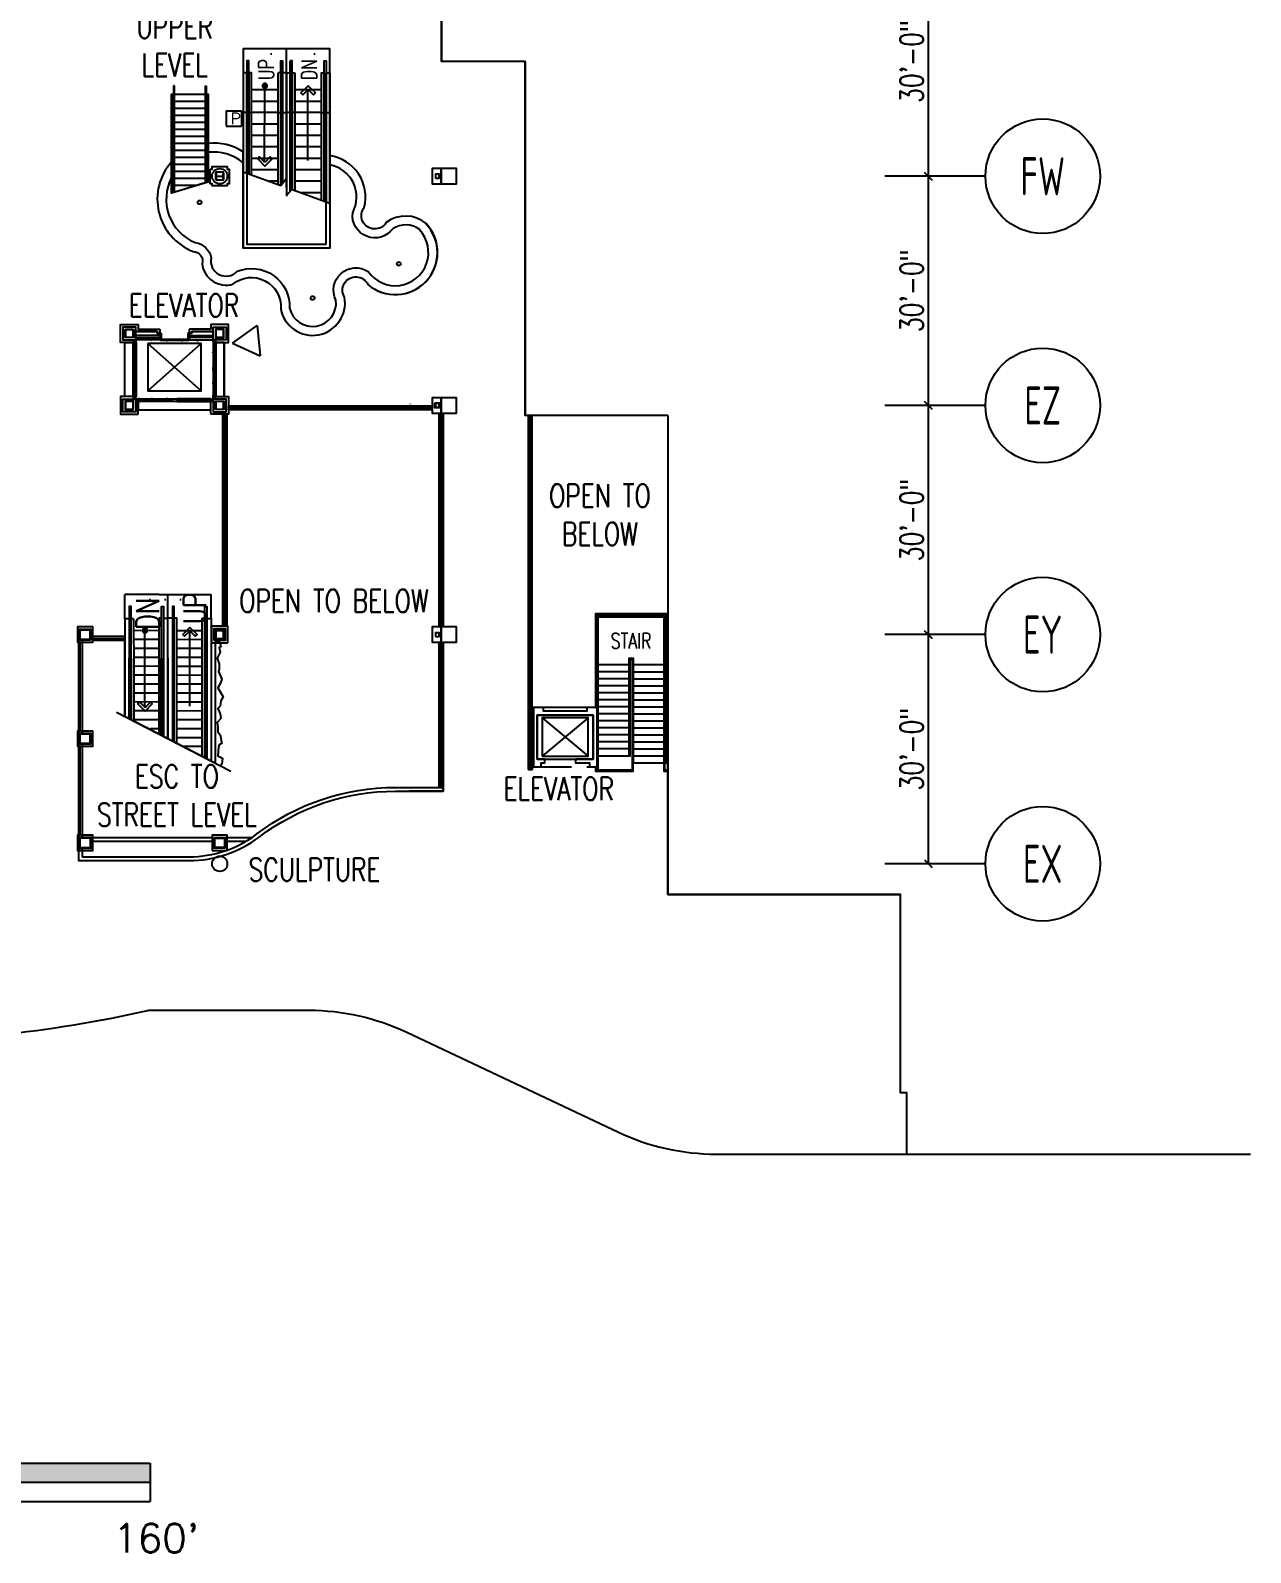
# Model space of a CAD drawing. Extents: x -13345 to 10098, y -1643 to 9113.
# Drawn here: x 8181 to 10098, y -1075 to 1316 of the extents above; entities that cross this region are included whole.
import ezdxf
from ezdxf.enums import TextEntityAlignment as Align

# ---------------------------------------------------------------- set-up
doc = ezdxf.new("R2010")
doc.units = 0
doc.header["$LTSCALE"] = 192
doc.header["$MEASUREMENT"] = 0
doc.linetypes.add('DOT2', pattern=[0.125, 0, -0.125])
doc.linetypes.add('HIDDEN', pattern=[0.375, 0.25, -0.125])
doc.layers.get('0').update_dxf_attribs({"linetype": 'CONTINUOUS'})
doc.layers.get('DEFPOINTS').update_dxf_attribs({"linetype": 'CONTINUOUS'})
for name, color, linetype in [('ARCH-FEATURES', 2, 'CONTINUOUS'), ('ARCH-OPENINGS-BELOW', 1, 'CONTINUOUS'), ('ARCH-SITE-MISC', 8, 'CONTINUOUS'), ('ARCH-WALLS-EXTERIOR', 5, 'CONTINUOUS'), ('DIMENSIONS-STRUCTURAL-GRID', 9, 'CONTINUOUS'), ('STRUCTURAL-COLUMNS', 3, 'CONTINUOUS'), ('STRUCTURAL-GRID-TAGS', 8, 'CONTINUOUS'), ('TEXT-GENERAL', 2, 'CONTINUOUS')]:
    doc.layers.add(name, color=color, linetype=linetype)
doc.layers.add('COMMON AREA FILL', color=7, linetype='CONTINUOUS', true_color=0xdedede)
doc.styles.add('DIM', font='dim', dxfattribs={"width": 0.75})
doc.styles.add('SIMPLEX', font='SIMPLEX.shx', dxfattribs={"width": 0.75})
doc.styles.get("Standard").update_dxf_attribs({"font": 'txt.shx', "width": 0.75})
doc.styles.add('STYLE1', font='simplex.shx')
doc.dimstyles.new('LOD-EX-GRID (with ticks)', dxfattribs={"dimscale": 0, "dimtxt": 36, "dimasz": 12, "dimexe": 12, "dimexo": 12, "dimgap": 8, "dimtad": 1, "dimdec": 0, "dimrnd": 0.0625, "dimzin": 3, "dimdsep": 46, "dimlunit": 4, "dimtxsty": 'Standard', "dimblk1": 'OBLIQUE', "dimblk2": 'OBLIQUE', "dimsah": 1, "dimcen": 0, "dimclrt": 256, "dimadec": 0, "dimazin": 0, "dimtfac": 6, "dimtdec": 0, "dimtofl": 0, "dimtmove": 1, "dimatfit": 3, "dimldrblk": 'OBLIQUE', "dimfxl": 1, "dimfrac": 2, "dimtolj": 1, "dimtzin": 3, "dimarcsym": 0})

# ---------------------------------------------------------------- blocks, each defined once
blk = doc.blocks.new('PHONE')
for p, q in [((-12, 12), (-12, -12)), ((-12, 12), (12, 12)), ((12, 12), (12, -12)), ((-12, -12), (12, -12))]:
    blk.add_line(p, q)
at = {"style": 'STYLE1'}
blk.add_text('P', height=18, dxfattribs=at).set_placement((-5.2, -9.1))
blk = doc.blocks.new('DIRECT')
for p, q in [((0, 41.6), (-24, 0)), ((0, 41.6), (24, 0)), ((24, 0), (-24, 0))]:
    blk.add_line(p, q)
blk = doc.blocks.new('*U43')
for p, q in [((0, 60), (1920, 60.1)), ((0, 60), (0, 0)), ((120, 60), (120, 0)), ((240, 60), (240, 0)), ((480, 60), (480, 0)), ((960, 60.1), (960, 0.1)), ((1920, 60.1), (1920, 0.1)), ((0, 30), (1920, 30.1)), ((0, 0), (1920, 0.1))]:
    blk.add_line(p, q)
for points in [[(0, 30), (0, 60), (120, 30), (120, 60)], [(240, 30), (240, 60), (480, 30), (480, 60)], [(960, 30.1), (960, 60.1), (1920, 30.1), (1920, 60.1)], [(120, 0), (120, 30), (240, 0), (240, 30)], [(480, 0), (480, 30), (960, 0.1), (960, 30.1)]]:
    blk.add_solid(points)
at = {"style": 'SIMPLEX'}
blk.add_text('GRAPHIC SCALE', height=33.75, dxfattribs=at).set_placement((2.3, 94.6))
for s, p in [('0', (-7, -80.4)), ("20'", (241.1, -80.4)), ("40'", (489.8, -80.4)), ("80'", (975.7, -80.3)), ("160'", (1929.4, -80.3))]:
    blk.add_text(s, height=45, rotation=0.0031, dxfattribs=at).set_placement(p, align=Align.CENTER)
blk = doc.blocks.new('COLNUMC')
at = {"linetype": 'Continuous'}
blk.add_circle((0, 0), 90, dxfattribs=at)
at = {"linetype": 'Continuous', "style": 'DIM', "width": 0.75}
blk.add_attdef('COLUMN', text='', height=60, dxfattribs=at).set_placement((0, 0), align=Align.MIDDLE)
blk = doc.blocks.new('_OBLIQUE')
at = {"color": 0, "linetype": 'ByBlock'}
blk.add_line((-0.5, -0.5), (0.5, 0.5), dxfattribs=at)
blk = doc.blocks.new('*D101')
at = {"layer": 'DEFPOINTS', "color": 0, "transparency": 16777216}
for p in [(9588.9, 1446.8), (9591.5, 1086.8), (9602.5, 1086.8)]:
    blk.add_point(p, dxfattribs=at)
at = {"layer": 'DIMENSIONS-STRUCTURAL-GRID', "color": 0, "lineweight": -2, "transparency": 16777216}
for p, q in [((9591.5, 1446.8), (9591.5, 1086.8)), ((9600.9, 1446.8), (9603.5, 1446.8)), ((9590.5, 1086.8), (9579.5, 1086.8))]:
    blk.add_line(p, q, dxfattribs=at)
at = {"layer": 'DIMENSIONS-STRUCTURAL-GRID', "color": 0, "lineweight": -2, "transparency": 16777216, "xscale": 12, "yscale": 12, "zscale": 12}
for p, rotation in [((9591.5, 1446.8), 90), ((9591.5, 1086.8), 270)]:
    blk.add_blockref('_OBLIQUE', p, dxfattribs=dict(at, rotation=rotation))
at = {"layer": 'DIMENSIONS-STRUCTURAL-GRID', "transparency": 16777216, "insert": (9565.5, 1266.8), "char_height": 36, "attachment_point": 5, "rotation": 90}
blk.add_mtext('\\A1;30\'-0"', dxfattribs=at)
blk = doc.blocks.new('*D102')
at = {"layer": 'DEFPOINTS', "color": 0, "transparency": 16777216}
for p in [(9602.5, 1086.8), (9591.5, 726.8), (9623.5, 726.8)]:
    blk.add_point(p, dxfattribs=at)
at = {"layer": 'DIMENSIONS-STRUCTURAL-GRID', "color": 0, "lineweight": -2, "transparency": 16777216}
for p, q in [((9590.5, 1086.8), (9579.5, 1086.8)), ((9591.5, 1086.8), (9591.5, 726.8)), ((9611.5, 726.8), (9579.5, 726.8))]:
    blk.add_line(p, q, dxfattribs=at)
at = {"layer": 'DIMENSIONS-STRUCTURAL-GRID', "color": 0, "lineweight": -2, "transparency": 16777216, "xscale": 12, "yscale": 12, "zscale": 12}
for p, rotation in [((9591.5, 1086.8), 90), ((9591.5, 726.8), 270)]:
    blk.add_blockref('_OBLIQUE', p, dxfattribs=dict(at, rotation=rotation))
at = {"layer": 'DIMENSIONS-STRUCTURAL-GRID', "transparency": 16777216, "insert": (9565.5, 906.8), "char_height": 36, "attachment_point": 5, "rotation": 90}
blk.add_mtext('\\A1;30\'-0"', dxfattribs=at)
blk = doc.blocks.new('*D103')
at = {"layer": 'DEFPOINTS', "color": 0, "transparency": 16777216}
for p in [(9623.5, 726.8), (9591.5, 366.8), (9623.5, 366.8)]:
    blk.add_point(p, dxfattribs=at)
at = {"layer": 'DIMENSIONS-STRUCTURAL-GRID', "color": 0, "lineweight": -2, "transparency": 16777216}
for p, q in [((9611.5, 726.8), (9579.5, 726.8)), ((9591.5, 726.8), (9591.5, 366.8)), ((9611.5, 366.8), (9579.5, 366.8))]:
    blk.add_line(p, q, dxfattribs=at)
at = {"layer": 'DIMENSIONS-STRUCTURAL-GRID', "color": 0, "lineweight": -2, "transparency": 16777216, "xscale": 12, "yscale": 12, "zscale": 12}
for p, rotation in [((9591.5, 726.8), 90), ((9591.5, 366.8), 270)]:
    blk.add_blockref('_OBLIQUE', p, dxfattribs=dict(at, rotation=rotation))
at = {"layer": 'DIMENSIONS-STRUCTURAL-GRID', "transparency": 16777216, "insert": (9565.5, 546.8), "char_height": 36, "attachment_point": 5, "rotation": 90}
blk.add_mtext('\\A1;30\'-0"', dxfattribs=at)
blk = doc.blocks.new('*D104')
at = {"layer": 'DEFPOINTS', "color": 0, "transparency": 16777216}
for p in [(9623.5, 366.8), (9591.5, 6.8), (9602.5, 6.8)]:
    blk.add_point(p, dxfattribs=at)
at = {"layer": 'DIMENSIONS-STRUCTURAL-GRID', "color": 0, "lineweight": -2, "transparency": 16777216}
for p, q in [((9611.5, 366.8), (9579.5, 366.8)), ((9591.5, 366.8), (9591.5, 6.8)), ((9590.5, 6.8), (9579.5, 6.8))]:
    blk.add_line(p, q, dxfattribs=at)
at = {"layer": 'DIMENSIONS-STRUCTURAL-GRID', "color": 0, "lineweight": -2, "transparency": 16777216, "xscale": 12, "yscale": 12, "zscale": 12}
for p, rotation in [((9591.5, 366.8), 90), ((9591.5, 6.8), 270)]:
    blk.add_blockref('_OBLIQUE', p, dxfattribs=dict(at, rotation=rotation))
at = {"layer": 'DIMENSIONS-STRUCTURAL-GRID', "transparency": 16777216, "insert": (9565.5, 186.8), "char_height": 36, "attachment_point": 5, "rotation": 90}
blk.add_mtext('\\A1;30\'-0"', dxfattribs=at)

msp = doc.modelspace()

# ---------------------------------------------------------------- linework, layer by layer
at = {"layer": 'ARCH-FEATURES', "linetype": 'Continuous'}
for p, q in [((8407.1, 1228.5), (8405.6, 1228.5)), ((8405.6, 1228.5), (8405.6, 1061.1)), ((8407.1, 1076.3), (8407.1, 1228.5)), ((8455.6, 1076.3), (8455.6, 1228.5)), ((8455.6, 1228.5), (8457.1, 1228.5)), ((8457.1, 1228.5), (8457.1, 1076.8)), ((8407.1, 1061.6), (8407.1, 1215.5)), ((8407.1, 1215.5), (8455.6, 1215.5)), ((8515.1, 1093.9), (8515.1, 973.8))]:
    msp.add_line(p, q, dxfattribs=at)
for points in [[(8583.1, 1069), (8583.1, 1286.8), (8515.1, 1286.8), (8515.1, 973.8)], [(8523.8, 1090.6), (8523.8, 1268.1), (8520.8, 1268.1), (8520.8, 1091.7)], [(8574.3, 1072.2), (8574.3, 1268.1), (8577.3, 1268.1)], [(8577.3, 1076.1), (8577.3, 1268.1)], [(8651.1, 1044.3), (8651.1, 1286.8), (8583.1, 1286.8)], [(8591.8, 1065.8), (8591.8, 1268.1), (8588.8, 1268.1)], [(8588.8, 1063.1), (8588.8, 1268.1)], [(8642.3, 1047.4), (8642.3, 1268.1), (8645.3, 1268.1), (8645.3, 1046.4)], [(8520.8, 1091.7), (8520.8, 1249.3), (8515.1, 1249.3), (8515.1, 973.8)], [(8528.1, 1089), (8528.1, 1249.3), (8523.8, 1249.3), (8523.8, 1090.6)], [(8574.3, 1249.3), (8570.1, 1249.3)], [(8570.1, 1073.7), (8570.1, 1249.3)], [(8574.3, 1249.3), (8574.3, 1072.2)], [(8583.1, 1249.3), (8577.3, 1249.3)], [(8583.1, 1249.3), (8588.8, 1249.3)], [(8583.1, 1249.3), (8583.1, 1069)], [(8591.8, 1249.3), (8596.1, 1249.3)], [(8591.8, 1249.3), (8591.8, 1065.8)], [(8596.1, 1249.3), (8596.1, 1064.3)], [(8638.1, 1049), (8638.1, 1249.3), (8642.3, 1249.3), (8642.3, 1047.4)], [(8645.3, 1046.4), (8645.3, 1249.3), (8651.1, 1249.3), (8651.1, 1044.3)], [(8528.1, 1222.8), (8570.1, 1222.8)], [(8548.5, 1109.8), (8549.1, 1228.8)], [(8596.1, 1222.8), (8638.1, 1222.8)], [(8608.6, 1214.7), (8617.1, 1223.2), (8625.6, 1214.7), (8628.4, 1217.5), (8617.1, 1228.8), (8605.8, 1217.5), (8608.6, 1214.7)], [(8616.3, 1222.6), (8616.3, 1111.7)], [(8461.6, 1078.1), (8402.6, 1060.2), (8402.6, 1215.5), (8405.6, 1215.5)], [(8404.1, 1060.6), (8404.1, 1215.5)], [(8407.1, 1204.6), (8455.6, 1204.6)], [(8457.1, 1215.5), (8460.1, 1215.5), (8460.1, 1077.7)], [(8458.6, 1077.2), (8458.6, 1215.5)], [(8528.1, 1204.8), (8570.1, 1204.8)], [(8596.1, 1204.8), (8638.1, 1204.8)], [(8407.1, 1193.6), (8455.6, 1193.6)], [(8407.1, 1182.6), (8455.6, 1182.6)], [(8407.1, 1171.6), (8455.6, 1171.6)], [(8520.8, 1186.8), (8515.1, 1186.8)], [(8528.1, 1186.8), (8523.8, 1186.8)], [(8570.1, 1186.8), (8528.1, 1186.8)], [(8570.1, 1186.8), (8574.3, 1186.8)], [(8577.3, 1186.8), (8583.1, 1186.8)], [(8588.8, 1186.8), (8583.1, 1186.8)], [(8596.1, 1186.8), (8591.8, 1186.8)], [(8638.1, 1186.8), (8596.1, 1186.8)], [(8638.1, 1186.8), (8642.3, 1186.8)], [(8645.3, 1186.8), (8651.1, 1186.8)], [(8407.1, 1160.6), (8455.6, 1160.6)], [(8407.1, 1149.6), (8455.6, 1149.6)], [(8570.1, 1168.8), (8528.1, 1168.8)], [(8570.1, 1150.8), (8528.1, 1150.8)], [(8638.1, 1168.8), (8596.1, 1168.8)], [(8638.1, 1150.8), (8596.1, 1150.8)], [(8407.1, 1138.6), (8455.6, 1138.6)], [(8407.1, 1127.6), (8455.6, 1127.6)], [(8570.1, 1132.8), (8528.1, 1132.8)], [(8638.1, 1132.8), (8596.1, 1132.8)], [(8407.1, 1116.6), (8455.6, 1116.6)], [(8407.1, 1105.6), (8455.6, 1105.6)], [(8570.1, 1114.8), (8528.1, 1114.8)], [(8549.1, 1108.5), (8540.6, 1117), (8537.8, 1114.2), (8549.1, 1102.8), (8560.4, 1114.2), (8557.6, 1117), (8549.1, 1108.5)], [(8638.1, 1114.8), (8596.1, 1114.8)], [(8407.1, 1094.6), (8455.6, 1094.6)], [(8407.1, 1083.6), (8455.6, 1083.6)], [(8515.1, 1093.9), (8570.1, 1073.9), (8574.4, 1072.3)], [(8520.8, 1091.8), (8520.8, 979.8), (8645.4, 979.8)], [(8570.1, 1096.8), (8528.1, 1096.8)], [(8570.1, 1078.8), (8556.3, 1078.8)], [(8574.3, 1072.2), (8583.1, 1083.5)], [(8583.1, 1083.5), (8583.1, 1055.6)], [(8638.1, 1096.8), (8596.1, 1096.8)], [(8638.1, 1078.8), (8596.1, 1078.8)], [(8407.1, 1072.6), (8443.3, 1072.6)], [(8572.3, 1073), (8574.4, 1072.3)], [(8582.9, 1056.4), (8591.4, 1066)], [(8591.4, 1066), (8591.8, 1065.8)], [(8591.8, 1065.8), (8651.1, 1044.4)], [(8638.1, 1060.8), (8605.7, 1060.8)], [(8651.1, 1044.4), (8651.1, 973.8), (8515.1, 973.8)], [(8645.4, 979.8), (8645.3, 1046.5)], [(8384.1, 846.8), (8384.1, 840.4), (8380.1, 840.4), (8380.1, 842.8), (8346.1, 842.8), (8346.1, 849.8), (8326.1, 849.8), (8326.1, 829.8), (8342.5, 829.8), (8342.5, 825.8), (8322.1, 825.8), (8322.1, 853.8), (8350.1, 853.8), (8350.1, 846.8), (8384.1, 846.8)], [(8346.1, 849.8), (8326.1, 849.8), (8326.1, 829.8), (8346.1, 829.8), (8346.1, 849.8)], [(8342.5, 846.1), (8342.5, 833.4), (8329.7, 833.4), (8329.7, 846.1), (8342.5, 846.1)], [(8330.1, 833.8), (8342.1, 833.8), (8342.1, 845.8), (8330.1, 845.8), (8330.1, 833.8)], [(8380.1, 840.4), (8384.1, 840.4), (8384.1, 836.8), (8346.1, 836.8), (8346.1, 842.8), (8380.1, 842.8), (8380.1, 840.4)], [(8386.1, 840.1), (8386.1, 830.1), (8384.1, 830.1), (8384.1, 840.1), (8386.1, 840.1)], [(8428.1, 840.1), (8428.1, 830.1), (8430.1, 830.1), (8430.1, 840.1), (8428.1, 840.1)], [(8430.1, 846.8), (8430.1, 840.4), (8434.1, 840.4), (8434.1, 842.8), (8468.1, 842.8), (8468.1, 849.8), (8488.1, 849.8), (8488.1, 829.8), (8471.7, 829.8), (8471.7, 825.8), (8492.1, 825.8), (8492.1, 853.8), (8464.1, 853.8), (8464.1, 846.8), (8430.1, 846.8)], [(8434.1, 840.4), (8430.1, 840.4), (8430.1, 836.8), (8468.1, 836.8), (8468.1, 842.8), (8434.1, 842.8), (8434.1, 840.4)], [(8468.1, 849.8), (8488.1, 849.8), (8488.1, 829.8), (8468.1, 829.8), (8468.1, 849.8)], [(8471.7, 846.1), (8471.7, 833.4), (8484.5, 833.4), (8484.5, 846.1), (8471.7, 846.1)], [(8472.1, 833.8), (8484.1, 833.8), (8484.1, 845.8), (8472.1, 845.8), (8472.1, 833.8)], [(8329.1, 825.8), (8342.1, 825.8), (8342.1, 740.8), (8329.1, 740.8), (8329.1, 825.8)], [(8342.1, 825.8), (8346.6, 825.8), (8346.6, 740.8), (8342.1, 740.8), (8342.1, 825.8)], [(8346.6, 825.8), (8346.6, 823.8), (8342.1, 823.8), (8342.1, 825.8), (8346.6, 825.8)], [(8346.1, 829.8), (8346.1, 825.8), (8342.5, 825.8), (8342.5, 829.8), (8346.1, 829.8)], [(8344.3, 823.8), (8344.3, 784.3)], [(8346.1, 829.8), (8346.1, 833.4), (8384.1, 833.4), (8384.1, 829.8), (8346.1, 829.8)], [(8365.1, 823.8), (8449.1, 749.8)], [(8449.1, 823.8), (8365.1, 749.8)], [(8365.1, 823.8), (8365.1, 749.8), (8449.1, 749.8), (8449.1, 823.8), (8365.1, 823.8)], [(8385.1, 830.1), (8385.1, 829.1), (8407.1, 829.1), (8407.1, 830.1), (8385.1, 830.1)], [(8407.1, 830.1), (8407.1, 829.1), (8429.1, 829.1), (8429.1, 830.1), (8407.1, 830.1)], [(8468.1, 829.8), (8468.1, 833.4), (8430.1, 833.4), (8430.1, 829.8), (8468.1, 829.8)], [(8472.1, 825.8), (8467.6, 825.8), (8467.6, 740.8), (8472.1, 740.8), (8472.1, 825.8)], [(8467.6, 825.8), (8467.6, 823.8), (8472.1, 823.8), (8472.1, 825.8), (8467.6, 825.8)], [(8468.1, 829.8), (8468.1, 825.8), (8471.7, 825.8), (8471.7, 829.8), (8468.1, 829.8)], [(8469.8, 823.8), (8469.8, 784.3)], [(8485.1, 825.8), (8472.1, 825.8), (8472.1, 740.8), (8485.1, 740.8), (8485.1, 825.8)], [(8485.1, 825.8), (8485.1, 740.8)], [(8346.6, 782.3), (8346.6, 784.3), (8342.1, 784.3), (8342.1, 782.3), (8346.6, 782.3)], [(8344.3, 782.3), (8344.3, 742.8)], [(8467.6, 782.3), (8467.6, 784.3), (8472.1, 784.3), (8472.1, 782.3), (8467.6, 782.3)], [(8469.8, 782.3), (8469.8, 742.8)], [(8346.6, 740.8), (8346.6, 742.8), (8342.1, 742.8), (8342.1, 740.8), (8346.6, 740.8)], [(8467.6, 740.8), (8467.6, 742.8), (8472.1, 742.8), (8472.1, 740.8), (8467.6, 740.8)], [(8350.1, 712.8), (8350.1, 733.2), (8346.1, 733.2), (8346.1, 716.8), (8326.1, 716.8), (8326.1, 736.8), (8342.5, 736.8), (8342.5, 740.8), (8322.1, 740.8), (8322.1, 712.8), (8350.1, 712.8)], [(8346.1, 716.8), (8326.1, 716.8), (8326.1, 736.8), (8346.1, 736.8), (8346.1, 716.8)], [(8342.5, 720.4), (8342.5, 733.2), (8329.7, 733.2), (8329.7, 720.4), (8342.5, 720.4)], [(8330.1, 720.8), (8342.1, 720.8), (8342.1, 732.8), (8330.1, 732.8), (8330.1, 720.8)], [(8346.1, 736.8), (8346.1, 740.8), (8342.5, 740.8), (8342.5, 736.8), (8346.1, 736.8)], [(8346.1, 733.2), (8350.1, 733.2), (8350.1, 736.8), (8346.1, 736.8), (8346.1, 733.2)], [(8403.1, 732.8), (8350.1, 732.8), (8350.1, 737.3), (8403.1, 737.3), (8403.1, 732.8)], [(8350.1, 732.8), (8352.1, 732.8), (8352.1, 737.3), (8350.1, 737.3), (8350.1, 732.8)], [(8350.1, 719.8), (8464.1, 719.8), (8464.1, 732.8), (8350.1, 732.8), (8350.1, 719.8)], [(8401.1, 735), (8352.1, 735)], [(8403.1, 732.8), (8401.1, 732.8), (8401.1, 737.3), (8403.1, 737.3), (8403.1, 732.8)], [(8403.1, 736.8), (8403.1, 733.2), (8411.1, 733.2), (8411.1, 736.8), (8403.1, 736.8)], [(8411.1, 732.8), (8464.1, 732.8), (8464.1, 737.3), (8411.1, 737.3), (8411.1, 732.8)], [(8411.1, 732.8), (8413.1, 732.8), (8413.1, 737.3), (8411.1, 737.3), (8411.1, 732.8)], [(8413.1, 735), (8462.1, 735)], [(8464.1, 732.8), (8462.1, 732.8), (8462.1, 737.3), (8464.1, 737.3), (8464.1, 732.8)], [(8464.1, 712.8), (8464.1, 733.2), (8468.1, 733.2), (8468.1, 716.8), (8488.1, 716.8), (8488.1, 736.8), (8471.7, 736.8), (8471.7, 740.8), (8492.1, 740.8), (8492.1, 712.8), (8464.1, 712.8)], [(8468.1, 733.2), (8464.1, 733.2), (8464.1, 736.8), (8468.1, 736.8), (8468.1, 733.2)], [(8468.1, 736.8), (8468.1, 740.8), (8471.7, 740.8), (8471.7, 736.8), (8468.1, 736.8)], [(8468.1, 716.8), (8488.1, 716.8), (8488.1, 736.8), (8468.1, 736.8), (8468.1, 716.8)], [(8471.7, 720.4), (8471.7, 733.2), (8484.5, 733.2), (8484.5, 720.4), (8471.7, 720.4)], [(8472.1, 720.8), (8484.1, 720.8), (8484.1, 732.8), (8472.1, 732.8), (8472.1, 720.8)], [(8382.8, 429.7), (8328.8, 429.7)], [(8328.8, 391.7), (8328.8, 429.7)], [(8338.8, 233), (8338.8, 410.7), (8335.8, 410.7), (8335.8, 234.6)], [(8382.8, 429.7), (8410.8, 429.7)], [(8386.8, 209.6), (8386.8, 410.7), (8389.8, 410.7), (8389.8, 206.8)], [(8396.8, 203.2), (8396.8, 429.7)], [(8406.8, 198), (8406.8, 410.7), (8403.8, 410.7), (8403.8, 199.6)], [(8410.8, 429.7), (8464.8, 429.7)], [(8454.8, 173.3), (8454.8, 410.7), (8457.8, 410.7), (8457.8, 171.8)], [(8464.8, 392.3), (8464.8, 429.7)], [(8335.8, 391.7), (8328.8, 391.7), (8328.8, 238.2)], [(8335.8, 391.7), (8335.8, 234.6)], [(8338.8, 233), (8338.8, 393.7)], [(8342.9, 391.7), (8338.8, 391.7)], [(8342.9, 391.7), (8343, 309.8)], [(8386.8, 208.3), (8386.8, 392.4), (8382.8, 392.4)], [(8382.8, 210.4), (8382.8, 392.4), (8386.8, 392.4)], [(8382.8, 210.4), (8382.8, 392.4), (8386.8, 392.4)], [(8386.8, 209.6), (8386.8, 394.4)], [(8386.8, 209.6), (8386.8, 394.4)], [(8389.8, 394.4), (8389.8, 206.8)], [(8389.8, 394.4), (8389.8, 206.8)], [(8389.8, 392.4), (8396.8, 392.4)], [(8396.8, 203.2), (8396.8, 392.4)], [(8396.8, 203.2), (8396.8, 392.4)], [(8396.8, 203.2), (8396.8, 392.4)], [(8403.8, 392.4), (8396.8, 392.4)], [(8403.8, 394.4), (8403.8, 199.6)], [(8403.8, 394.4), (8403.8, 199.6)], [(8406.8, 198), (8406.8, 394.4)], [(8406.8, 198), (8406.8, 394.4)], [(8410.8, 196), (8410.8, 392.4), (8406.8, 392.4)], [(8450.8, 175.4), (8450.8, 392.2), (8454.8, 392.3), (8450.8, 392.3), (8450.8, 392.3)], [(8457.8, 172.7), (8457.8, 394.3), (8457.8, 394.3)], [(8457.8, 172.7), (8457.8, 394.3), (8457.8, 394.3)], [(8457.8, 392.3), (8464.8, 392.3), (8464.8, 168.2)], [(9177.6, 165.3), (9180.6, 165.3), (9180.6, 399.3), (9068.6, 399.3), (9068.6, 252.3), (9070.1, 252.3), (9070.1, 397.8), (9179.1, 397.8), (9179.1, 165.3)], [(9071.6, 153.8), (9073.1, 153.8), (9073.1, 394.8), (9176.1, 394.8), (9176.1, 152.3), (9182.1, 152.3), (9182.1, 153.8), (9177.6, 153.8), (9177.6, 396.3), (9071.6, 396.3), (9071.6, 153.8)], [(8342.8, 373.5), (8382.8, 373.4)], [(8342.8, 359.5), (8382.3, 359.4)], [(8360.6, 254.3), (8360.6, 373.5)], [(8410.8, 373.4), (8450.8, 373.3)], [(8410.8, 359.4), (8450.8, 359.3)], [(8431.3, 372.6), (8439.8, 364.1), (8442.6, 366.9), (8431.3, 378.2), (8420, 366.9), (8422.8, 364.1), (8431.3, 372.6)], [(8431, 254.3), (8431, 373.5)], [(8342.8, 345.5), (8382.8, 345.4)], [(8342.8, 345.5), (8382.3, 345.4)], [(8410.8, 345.4), (8450.8, 345.3)], [(8410.8, 345.4), (8450.8, 345.3)], [(8470.8, 357.2), (8478.1, 354.8), (8480, 347.8), (8477.5, 346.6), (8478.7, 339.3), (8473.9, 329.6), (8477.5, 321.1), (8477.5, 312.6), (8476.3, 308.9), (8481.2, 296.8), (8478.7, 289.5), (8475.1, 283.4), (8483.6, 268.9), (8480, 262.8), (8478.7, 254.3), (8475.1, 250.7), (8478.7, 242.2), (8480, 234.9), (8473.9, 228.8), (8475.1, 222.7), (8475.1, 214.2), (8478.7, 209.4), (8481.2, 196), (8477.5, 193.6), (8476.3, 189.9), (8475.1, 176.6), (8482.4, 172.9), (8481.2, 163.2), (8479.6, 160.6)], [(8470.8, 353.7), (8470.8, 165.1)], [(9182.1, 150.8), (9182.1, 354.8)], [(8335.8, 234.6), (8335.8, 329.8)], [(8338.8, 329.8), (8338.8, 233)], [(8342.8, 331.5), (8382.3, 331.4)], [(8342.8, 317.5), (8382.3, 317.4)], [(8343, 330.4), (8343, 230.9)], [(8382.8, 329.8), (8382.8, 210.4)], [(8386.8, 329.8), (8386.8, 208.3)], [(8389.8, 206.8), (8389.8, 329.8)], [(8396.8, 329.8), (8396.8, 203.2)], [(8410.8, 331.4), (8450.8, 331.3)], [(8410.8, 317.4), (8450.8, 317.3)], [(9121.6, 176.3), (9123.1, 176.3), (9123.1, 328.3), (9126.1, 328.3), (9126.1, 153.8), (9070.1, 153.8), (9070.1, 159.3), (9068.6, 159.3), (9068.6, 152.3), (9127.6, 152.3), (9127.6, 165.3)], [(9073.1, 176.3), (9121.6, 176.3), (9121.6, 329.8), (9127.6, 329.8), (9127.6, 165.3), (9176.1, 165.3)], [(9121.6, 319.3), (9073.1, 319.3)], [(9176.1, 319.3), (9127.6, 319.3)], [(8342.8, 303.5), (8382.8, 303.4)], [(8342.8, 289.5), (8382.8, 289.4)], [(8410.8, 303.4), (8450.8, 303.3)], [(8410.8, 289.4), (8450.8, 289.3)], [(9121.6, 308.3), (9073.1, 308.3)], [(9121.6, 297.3), (9073.1, 297.3)], [(9127.6, 308.3), (9176.1, 308.3)], [(9127.6, 297.3), (9176.1, 297.3)], [(8342.8, 275.5), (8382.8, 275.4)], [(8410.8, 275.4), (8450.8, 275.3)], [(9121.6, 286.3), (9073.1, 286.3)], [(9121.6, 275.3), (9073.1, 275.3)], [(9121.6, 264.3), (9073.1, 264.3)], [(9127.6, 286.3), (9176.1, 286.3)], [(9127.6, 275.3), (9176.1, 275.3)], [(9127.6, 264.3), (9176.1, 264.3)], [(8316, 244.8), (8495.4, 152.4)], [(8342.8, 261.5), (8382.8, 261.4)], [(8342.8, 247.5), (8382.8, 247.4)], [(8360.9, 252.1), (8369.4, 260.6), (8372.2, 257.8), (8360.9, 246.5), (8349.6, 257.8), (8352.4, 260.6), (8360.9, 252.1)], [(8410.8, 261.4), (8450.8, 261.3)], [(8410.8, 247.4), (8450.8, 247.3)], [(8464.8, 259.2), (8464.8, 259.2)], [(8977.1, 171.3), (8977.1, 240.3), (9065.1, 240.3), (9065.1, 171.3), (9037.1, 171.3), (9037.1, 165.3), (9059.1, 165.3), (9059.1, 159.3), (9071.1, 159.3), (9071.1, 252.3), (9055.1, 252.3), (9055.1, 246.3), (8987.1, 246.3), (8987.1, 252.3), (8971.1, 252.3), (8971.1, 159.3), (8983.1, 159.3), (8983.1, 165.3), (8989.1, 165.3), (8989.1, 171.3), (8977.1, 171.3)], [(8977.1, 240.3), (8977.1, 171.3), (9065.1, 171.3), (9065.1, 240.3), (8977.1, 240.3)], [(9121.6, 253.3), (9073.1, 253.3)], [(9121.6, 242.3), (9073.1, 242.3)], [(9127.6, 253.3), (9176.1, 253.3)], [(9127.6, 242.3), (9176.1, 242.3)], [(8343, 233.5), (8382.8, 233.4)], [(8369.6, 219.4), (8382.8, 219.4)], [(8410.8, 233.4), (8450.8, 233.3)], [(8410.8, 219.4), (8450.8, 219.3)], [(8985.1, 175.8), (9057.1, 175.8), (9057.1, 235.8), (8985.1, 235.8), (8985.1, 175.8)], [(8985.1, 235.8), (9057.1, 175.8)], [(9057.1, 235.8), (8985.1, 175.8)], [(9121.6, 231.3), (9073.1, 231.3)], [(9121.6, 220.3), (9073.1, 220.3)], [(9127.6, 231.3), (9176.1, 231.3)], [(9127.6, 220.3), (9176.1, 220.3)], [(8410.8, 205.4), (8450.8, 205.3)], [(8418.9, 191.3), (8450.8, 191.3)], [(9121.6, 209.3), (9073.1, 209.3)], [(9121.6, 198.3), (9073.1, 198.3)], [(9127.6, 209.3), (9176.1, 209.3)], [(9127.6, 198.3), (9176.1, 198.3)], [(8447.4, 177.3), (8450.8, 177.3)], [(9121.6, 187.3), (9073.1, 187.3)], [(9127.6, 187.3), (9176.1, 187.3)], [(9127.6, 176.3), (9176.1, 176.3)]]:
    msp.add_lwpolyline(points, dxfattribs=at)
at = {"layer": 'ARCH-FEATURES', "linetype": 'DOT2'}
for points in [[(8583.1, 1278.8), (8515.1, 1278.8)], [(8651.1, 1278.8), (8583.1, 1278.8)], [(8347.1, 828.8), (8347.1, 737.8), (8467.1, 737.8), (8467.1, 828.8), (8347.1, 828.8)], [(8464.8, 421.7), (8328.8, 421.7)]]:
    msp.add_lwpolyline(points, dxfattribs=at)
at = {"layer": 'ARCH-FEATURES', "linetype": 'Continuous'}
for points in [[(8552.9, 1228.8, 1), (8545.3, 1228.8, 1), (8552.9, 1228.8), (8550.6, 1228.8, 1), (8547.6, 1228.8, 1), (8550.6, 1228.8), (8548.3, 1228.8)], [(8514.1, 1125.8, 0.161669), (8460.1, 1138.4, 0.161669)], [(8514.1, 1108.7, 0.197295), (8460.1, 1124.3, 0.197295)], [(8402.6, 1109.5, 0.524217), (8436.2, 968.7, -0.499599), (8450.4, 949.3, 0.465111), (8498.9, 917.3, -0.659206), (8574, 878.4, 0.994044), (8674.3, 896.6, -1.063838), (8711.1, 916.7, 0.949148), (8802.2, 1012)], [(8802.8, 1012.5, 0.345845), (8739.8, 1014.1, -1.063838), (8705.3, 1037.9, 0.442272), (8651.1, 1119.1)], [(8792.5, 1002.9, 0.316153), (8750, 1004.2, -0.773236), (8687.1, 1029.3, 0.505314), (8651.1, 1104.8)], [(8402.6, 1085.2, 0.439745), (8439.4, 982.5, -0.330894), (8464.6, 958.7, 0.759261), (8505.6, 937.4, -0.54407), (8588, 879.4, 0.944926), (8660.8, 892, -0.773236), (8711.5, 936.9, 1.0731), (8792, 1002.4)], [(8364.4, 373.5, 1), (8356.8, 373.5, 1), (8364.4, 373.5), (8362.1, 373.5, 1), (8359.1, 373.5, 1), (8362.1, 373.5), (8359.9, 373.5)]]:
    msp.add_lwpolyline(points, format="xyb", dxfattribs=at)
at = {"layer": 'ARCH-FEATURES', "linetype": 'HIDDEN'}
msp.add_lwpolyline([(8983.1, 159.3), (9059.1, 159.3)], dxfattribs=at)
at = {"layer": 'ARCH-OPENINGS-BELOW'}
for p, q in [((8823.1, 126.8), (8823.1, 352.8)), ((8823.1, 352.8), (8829.1, 352.8)), ((8829.1, 352.8), (8829.1, 126.8))]:
    msp.add_line(p, q, dxfattribs=at)
for points in [[(8812.1, 719.8), (8492.1, 719.8), (8492.1, 725.8), (8812.1, 725.8), (8812.1, 719.8)], [(8812.1, 722.8), (8492.1, 722.8)], [(8778.1, 728.8), (8778.1, 729.2)], [(8812.1, 714.8), (8826.1, 714.8), (8826.1, 738.8), (8812.1, 738.8)], [(8824.1, 738.8), (8812.1, 738.8), (8812.1, 714.8), (8824.1, 714.8)], [(8816.1, 730.8), (8824.1, 730.8), (8824.1, 722.8), (8816.1, 722.8), (8816.1, 730.8)], [(8817.1, 723.8), (8823.1, 723.8), (8823.1, 729.8), (8817.1, 729.8), (8817.1, 723.8)], [(8826.1, 714.8), (8850.1, 714.8), (8850.1, 738.8), (8826.1, 738.8), (8826.1, 714.8)], [(8483.1, 379.8), (8483.1, 712.8), (8489.1, 712.8), (8489.1, 379.8)], [(8486.1, 712.8), (8486.1, 379.8)], [(8823.1, 712.8), (8829.1, 712.8), (8829.1, 706.8), (8829.1, 706.8), (8829.1, 380.8), (8823.1, 380.8), (8823.1, 712.8)], [(8826.1, 380.8), (8826.1, 712.8)], [(8254.6, 354.8), (8278.6, 354.8), (8278.6, 378.8), (8254.6, 378.8), (8254.6, 354.8)], [(8256.1, 376.3), (8256.1, 11.8)], [(8258.1, 366.8), (8257, 366.8)], [(8275.1, 358.3), (8258.1, 358.3), (8258.1, 375.3)], [(8258.1, 375.3), (8275.1, 375.3), (8275.1, 358.3)], [(8259.1, 374.3), (8274.1, 374.3), (8274.1, 359.3), (8259.1, 359.3), (8259.1, 374.3)], [(8328.8, 363.8), (8278.6, 363.8)], [(8278.6, 360.8), (8328.8, 360.8)], [(8491.1, 353.8), (8491.1, 379.8), (8465.1, 379.8), (8465.1, 353.8), (8491.1, 353.8)], [(8469.1, 357.8), (8487.1, 357.8), (8487.1, 375.8), (8469.1, 375.8), (8469.1, 357.8)], [(8469.1, 357.8), (8487.1, 357.8), (8487.1, 375.8), (8469.1, 375.8), (8469.1, 357.8)], [(8469.6, 358.3), (8486.6, 358.3), (8486.6, 375.3), (8469.6, 375.3), (8469.6, 358.3)], [(8470.6, 359.3), (8485.6, 359.3), (8485.6, 374.3), (8470.6, 374.3), (8470.6, 359.3)], [(8472.1, 360.8), (8484.1, 360.8), (8484.1, 372.8), (8472.1, 372.8), (8472.1, 360.8)], [(8812.1, 354.8), (8826.1, 354.8), (8826.1, 378.8), (8812.1, 378.8)], [(8826.1, 378.8), (8812.1, 378.8), (8812.1, 354.8), (8826.1, 354.8), (8826.1, 378.8)], [(8817.1, 363.8), (8823.1, 363.8), (8823.1, 369.8), (8817.1, 369.8), (8817.1, 363.8)], [(8826.1, 354.8), (8850.1, 354.8), (8850.1, 378.8), (8826.1, 378.8), (8826.1, 354.8)], [(8259.1, 215.3), (8259.1, 354.8)], [(8262.1, 357.3), (8262.1, 211.8)], [(8278.6, 357.8), (8328.8, 357.8)], [(8826.1, 126.8), (8826.1, 352.8)], [(8254.6, 215.3), (8254.6, 191.3), (8278.6, 191.3), (8278.6, 215.3), (8254.6, 215.3)], [(8258.1, 211.8), (8275.1, 211.8), (8275.1, 194.8), (8258.1, 194.8), (8258.1, 211.8)], [(8259.1, 210.8), (8274.1, 210.8), (8274.1, 195.8), (8259.1, 195.8), (8259.1, 210.8)], [(8259.1, 51.8), (8259.1, 191.3)], [(8262.1, 194.8), (8262.1, 47)], [(8754.1, 126.8), (8773.6, 126.8)], [(8754.1, 120.8), (8778.1, 120.8), (8778.1, 122.5)], [(8773.6, 126.8), (8829.1, 126.8), (8829.1, 120.8), (8778.1, 120.8)], [(8254.6, 27.8), (8278.6, 27.8), (8278.6, 51.8), (8254.6, 51.8), (8254.6, 27.8)], [(8257.6, 48.8), (8275.6, 48.8), (8275.6, 30.8), (8257.6, 30.8), (8257.6, 48.8)], [(8278.6, 48), (8466.1, 48)], [(8466.1, 27.8), (8490.1, 27.8), (8490.1, 51.8), (8466.1, 51.8), (8466.1, 27.8)], [(8469.6, 48.3), (8486.6, 48.3), (8486.6, 31.3)], [(8486.6, 31.3), (8469.6, 31.3), (8469.6, 48.3)], [(8490.1, 48), (8528.7, 48)], [(8258.6, 47.8), (8274.6, 47.8), (8274.6, 31.8), (8258.6, 31.8), (8258.6, 47.8)], [(8258.6, 47.8), (8274.6, 47.8), (8274.6, 31.8), (8258.6, 31.8), (8258.6, 47.8)], [(8262.1, 31), (8262.1, 17.8)], [(8466.1, 42), (8278.6, 42)], [(8470.6, 47.3), (8485.6, 47.3), (8485.6, 32.3), (8470.6, 32.3), (8470.6, 47.3)], [(8519.2, 42), (8490.1, 42)]]:
    msp.add_lwpolyline(points, dxfattribs=at)
for points in [[(8256.1, 11.8), (8430.1, 11.8, 0.163718), (8540.1, 48.8, -0.163714), (8754.1, 120.8)], [(8262.1, 17.8), (8430.1, 17.8, 0.163714), (8536.5, 53.6, -0.163714), (8754.1, 126.8)]]:
    msp.add_lwpolyline(points, format="xyb", dxfattribs=at)
at = {"layer": 'ARCH-SITE-MISC'}
msp.add_lwpolyline([(8367.1, -223.2), (8618.4, -223.2, -0.11072), (8772, -257.7), (9104.8, -414.8, 0.11072), (9258.5, -449.2), (10098.1, -449.2)], format="xyb", dxfattribs=at)
msp.add_arc((7920.7, 1766.4), 2039.1, 275.9063, 282.6468, dxfattribs=at)
at = {"layer": 'ARCH-WALLS-EXTERIOR'}
for p, q in [((8826.8, 2902.8), (8826.8, 1266.8)), ((8958.1, 1266.8), (8826.8, 1266.8)), ((8958.1, 1266.8), (8958.1, 710.8)), ((9182.1, 710.8), (8958.1, 710.8)), ((9182.1, 710.8), (9182.1, -41.2)), ((9182.1, -41.2), (9548, -41.2)), ((9548, -341.4), (9548, -41.2))]:
    msp.add_line(p, q, dxfattribs=at)
for points in [[(8963.2, 710.8), (8963.2, 154.8), (8969.2, 154.8), (8969.2, 710.8)], [(8965.2, 710.8), (8965.2, 156.8), (8967.2, 156.8), (8967.2, 710.8)]]:
    msp.add_lwpolyline(points, dxfattribs=at)
at = {"layer": 'COMMON AREA FILL'}
msp.add_lwpolyline([(3646, -261.9), (8130.5, -261.9, 0.029419), (8367.1, -223.2), (8618.4, -223.2, -0.11072), (8772, -257.7), (9104.8, -414.8, 0.11072), (9258.5, -449.2), (9558.1, -449.2), (9558.1, -353), (9548, -353), (9548, -41.2), (9182.1, -41.2), (9182.1, 399.3), (9068.6, 399.3), (9068.6, 252.3), (8969.2, 252.3), (8969.2, 154.8), (8963.2, 154.8), (8963.2, 710.8), (8958.1, 710.8), (8958.1, 1266.8), (8826.8, 1266.8), (8826.8, 2902.8)], format="xyb", dxfattribs=at)
for points in [[(8515.1, 1125.2, 0.165108), (8460.1, 1138.4), (8460.1, 1077.7), (8402.6, 1060.2), (8402.6, 1109.5, 0.524217), (8436.2, 968.7, -0.499599), (8450.4, 949.3, 0.465111), (8498.9, 917.3, -0.659206), (8574, 878.4, 0.994044), (8674.3, 896.6, -1.063838), (8711.1, 916.7, 0.942699), (8802.8, 1012.5, 0.345845), (8739.8, 1014.1, -1.063838), (8705.3, 1037.9, 0.442267), (8651.1, 1119.1), (8651.1, 973.8), (8515.1, 973.8)], [(8829.1, 354.8), (8850.1, 354.8), (8850.1, 378.8), (8829.1, 378.8), (8829.1, 714.8), (8850.1, 714.8), (8850.1, 738.8), (8850.1, 738.8), (8812.1, 738.8), (8812.1, 725.8), (8492.1, 725.8), (8492.1, 712.8), (8483.1, 712.8), (8483.1, 379.8), (8465.1, 379.8), (8465.1, 353.8), (8470.8, 353.8), (8470.8, 165.1), (8328.8, 238.2), (8328.8, 363.8), (8278.6, 363.8), (8278.6, 378.8), (8254.6, 378.8), (8254.6, 354.8), (8256.1, 354.8), (8256.1, 215.3), (8254.6, 215.3), (8254.6, 191.3), (8256.1, 191.3), (8256.1, 51.8), (8254.6, 51.8), (8254.6, 27.8), (8256.1, 27.8), (8256.1, 11.8), (8430.1, 11.8, 0.163718), (8540.1, 48.8, -0.163714), (8754.1, 120.8), (8829.1, 120.8)]]:
    msp.add_lwpolyline(points, format="xyb", close=True, dxfattribs=at)
at = {"layer": 'STRUCTURAL-COLUMNS', "linetype": 'Continuous'}
for points in [[(8463.1, 1097.7), (8466.1, 1097.7), (8466.1, 1101.8), (8490.1, 1101.8), (8490.1, 1097.7), (8493.1, 1097.7), (8493.1, 1074.9), (8490.1, 1074.9), (8490.1, 1071.8), (8466.1, 1071.8), (8466.1, 1074.9), (8463.1, 1074.9), (8463.1, 1097.7)], [(8472.1, 1080.9), (8484.1, 1080.9), (8484.1, 1092.9), (8472.1, 1092.9), (8472.1, 1080.9)], [(8826.1, 1098.8), (8812.1, 1098.8), (8812.1, 1074.8), (8826.1, 1074.8), (8826.1, 1098.8)], [(8812.1, 1074.8), (8826.1, 1074.8), (8826.1, 1098.8), (8812.1, 1098.8)], [(8817.1, 1083.8), (8823.1, 1083.8), (8823.1, 1089.8), (8817.1, 1089.8), (8817.1, 1083.8)], [(8826.1, 1074.8), (8850.1, 1074.8), (8850.1, 1098.8), (8826.1, 1098.8), (8826.1, 1074.8)]]:
    msp.add_lwpolyline(points, dxfattribs=at)
msp.add_lwpolyline([(8472, 1081.8), (8472, 1091.8), (8472.6, 1091.8), (8472.6, 1087.2, 0.414214), (8472.9, 1086.9), (8483.3, 1086.9, 0.414212), (8483.5, 1087.2), (8483.5, 1091.8), (8484.2, 1091.8), (8484.2, 1081.8), (8483.5, 1081.8), (8483.5, 1086.3, 0.414213), (8483.3, 1086.6), (8472.9, 1086.6, 0.414214), (8472.6, 1086.3), (8472.6, 1081.8), (8472, 1081.8)], format="xyb", dxfattribs=at)
for centre, radius in [((8478.1, 1086.8), 12), ((8446.6, 1045.7), 3), ((8759.5, 949.1), 3), ((8624.1, 895.4), 3), ((8478.1, 6.8), 12)]:
    msp.add_circle(centre, radius, dxfattribs=at)
at = {"layer": 'STRUCTURAL-GRID-TAGS'}
for p, q in [((9681.5, 1086.8), (9523.5, 1086.8)), ((9681.5, 726.8), (9523.5, 726.8)), ((9681.5, 366.8), (9523.5, 366.8)), ((9681.5, 6.8), (9523.5, 6.8))]:
    msp.add_line(p, q, dxfattribs=at)

# ---------------------------------------------------------------- block references
msp.add_blockref('*U43', (6448.8, -994.7))
at = {"layer": 'ARCH-FEATURES'}
msp.add_blockref('PHONE', (8500.4, 1177.4), dxfattribs=at)
at = {"layer": 'ARCH-FEATURES', "rotation": 95.5418308956178}
msp.add_blockref('DIRECT', (8539.5, 828.5), dxfattribs=at)
at = {"layer": 'STRUCTURAL-GRID-TAGS'}
for p, values in [((9771.5, 1086.8), {'COLUMN': 'FW'}), ((9771.5, 726.8), {'COLUMN': 'EZ'}), ((9771.5, 366.8), {'COLUMN': 'EY'}), ((9771.5, 6.8), {'COLUMN': 'EX'})]:
    msp.add_blockref('COLNUMC', p, dxfattribs=at).add_auto_attribs(values)

# ---------------------------------------------------------------- texts
at = {"layer": 'TEXT-GENERAL', "style": 'SIMPLEX', "width": 0.75}
for s, height, p in [('UP', 24, (8551.2, 1254.2)), ('DN', 24, (8618.5, 1254.2)), ('DN', 36, (8365, 399.5)), ('UP', 36, (8439.1, 407.9))]:
    msp.add_text(s, height=height, rotation=90, dxfattribs=at).set_placement(p, align=Align.MIDDLE_CENTER)
for s, height, p in [('ELEVATOR ', 36, (8431.2, 883.9)), ('STAIR', 24, (9124.6, 357)), ('ELEVATOR ', 36, (9020.2, 124.7)), ('SCULPTURE', 36, (8627.1, -2.3))]:
    msp.add_text(s, height=height, dxfattribs=at).set_placement(p, align=Align.MIDDLE_CENTER)
at = {"layer": 'TEXT-GENERAL', "char_height": 36, "attachment_point": 5, "style": 'SIMPLEX'}
for s, insert, width in [('ESC TO UPPER LEVEL', (8407.5, 1321.3), 163.517), ('OPEN TO BELOW', (9075.6, 555), 212.916), ('OPEN TO BELOW', (8657.6, 419.8), 330.987), ('ESC TO STREET LEVEL', (8410.9, 114), 284.143)]:
    msp.add_mtext(s, dxfattribs=dict(at, insert=insert, width=width))

# ---------------------------------------------------------------- dimensions: what is measured, and where the dimension line sits
at = {"layer": 'DIMENSIONS-STRUCTURAL-GRID'}
for base, p1, p2, picture, middle in [((9591.5, 1086.8), (9588.9, 1446.8), (9602.5, 1086.8), '*D101', (9565.5, 1266.8)), ((9591.5, 726.8), (9602.5, 1086.8), (9623.5, 726.8), '*D102', (9565.5, 906.8)), ((9591.5, 366.8), (9623.5, 726.8), (9623.5, 366.8), '*D103', (9565.5, 546.8)), ((9591.5, 6.8), (9623.5, 366.8), (9602.5, 6.8), '*D104', (9565.5, 186.8))]:
    dim = msp.add_linear_dim(base=base, p1=p1, p2=p2, angle=90, dimstyle='LOD-EX-GRID (with ticks)', override={"dimscale": 1}, dxfattribs=at)
    dim.commit()
    dim.dimension.update_dxf_attribs({"geometry": picture, "text_midpoint": middle})

doc.saveas('drawing.dxf')
